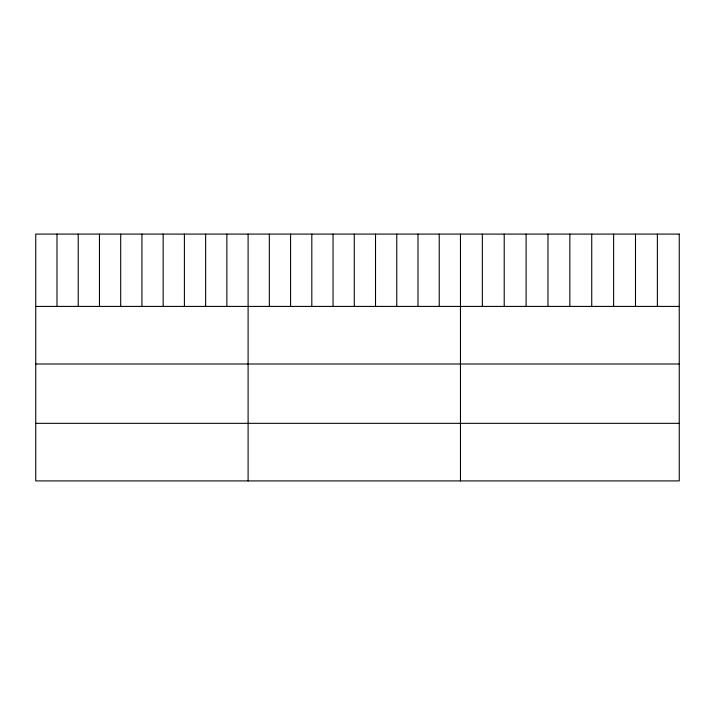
<?xml version="1.0" encoding="UTF-8"?>
<svg xmlns="http://www.w3.org/2000/svg" width="715" height="715" viewBox="0 0 715 715"><rect width="100%" height="100%" fill="white"/><g stroke="black" fill="none" stroke-linecap="round" stroke-linejoin="round"><path stroke-width="1.07" d="M35.75 306.422L679.25 306.422M35.75 364.007L679.25 364.007M35.75 423.334L679.25 423.334M657.371 234.091L657.371 306.422M635.492 234.091L635.492 306.422M613.613 234.091L613.613 306.422M591.734 234.091L591.734 306.422M569.855 234.091L569.855 306.422M547.976 234.091L547.976 306.422M526.097 234.091L526.097 306.422M504.218 234.091L504.218 306.422M482.339 234.091L482.339 306.422M460.46 234.091L460.46 480.909M439.225 234.091L439.225 306.422M417.989 234.091L417.989 306.422M396.754 234.091L396.754 306.422M375.518 234.091L375.518 306.422M354.282 234.091L354.282 306.422M333.047 234.091L333.047 306.422M311.812 234.091L311.812 306.422M290.576 234.091L290.576 306.422M269.341 234.091L269.341 306.422M248.105 234.091L248.105 480.909M226.87 234.091L226.87 306.422M205.634 234.091L205.634 306.422M184.399 234.091L184.399 306.422M163.163 234.091L163.163 306.422M141.928 234.091L141.928 306.422M120.692 234.091L120.692 306.422M99.457 234.091L99.457 306.422M78.221 234.091L78.221 306.422M56.986 234.091L56.986 306.422M679.25 234.091L35.75 234.091L35.75 480.909L679.25 480.909L679.25 234.091"/></g></svg>
